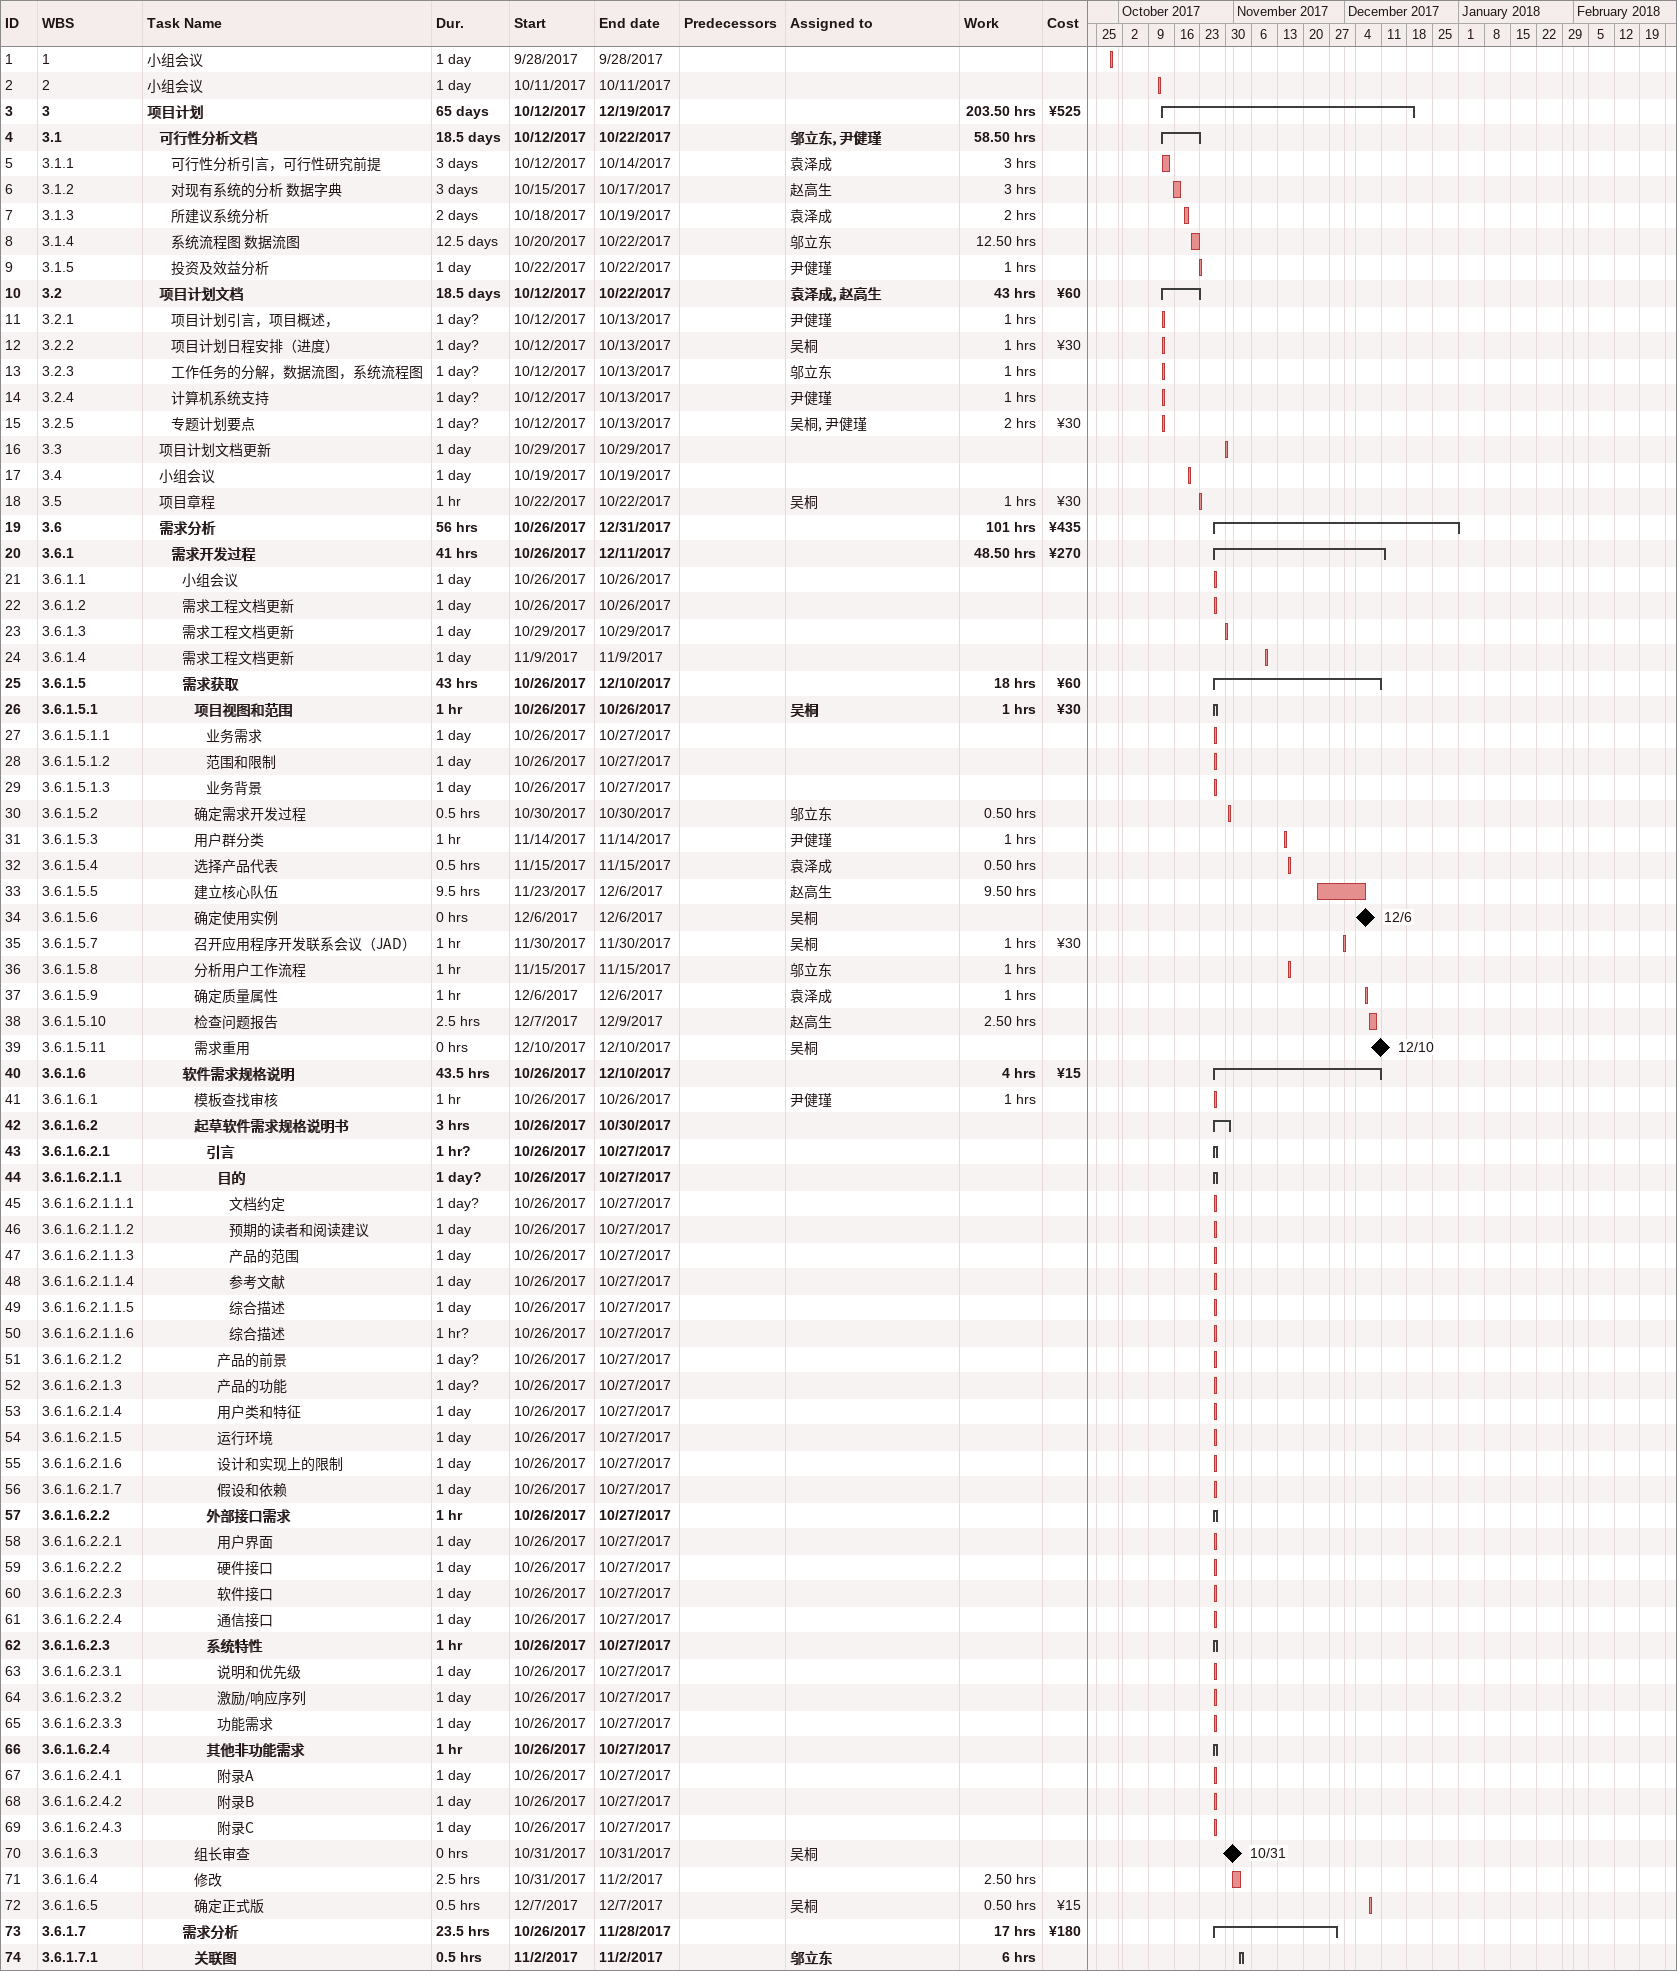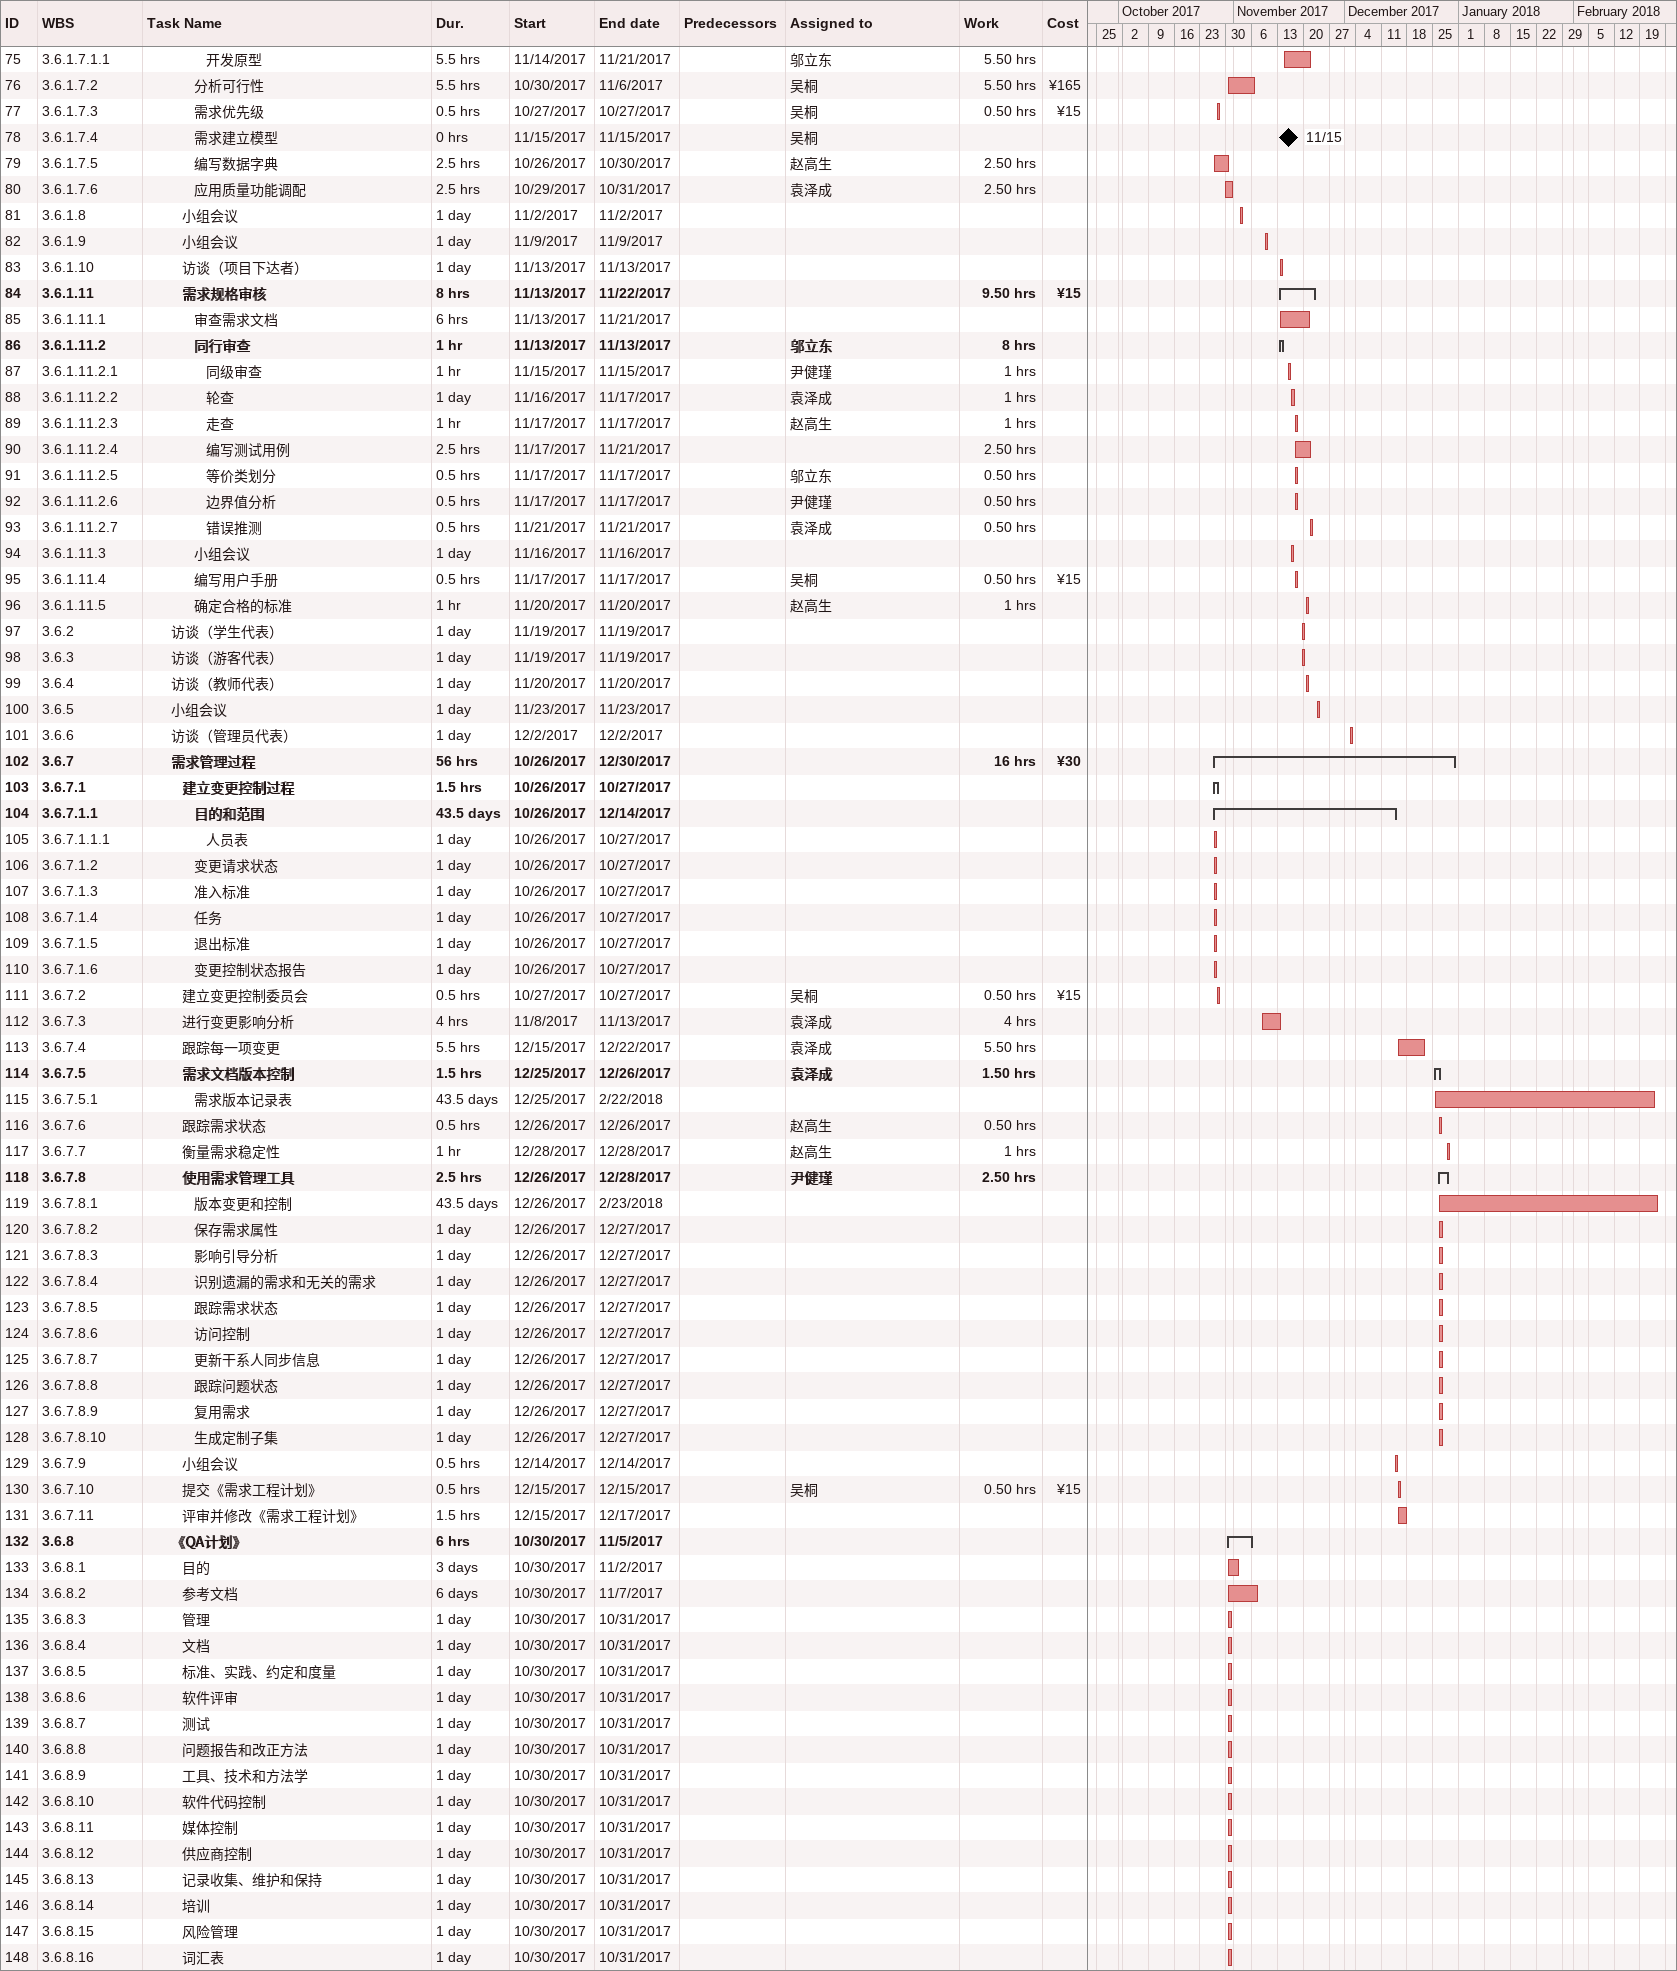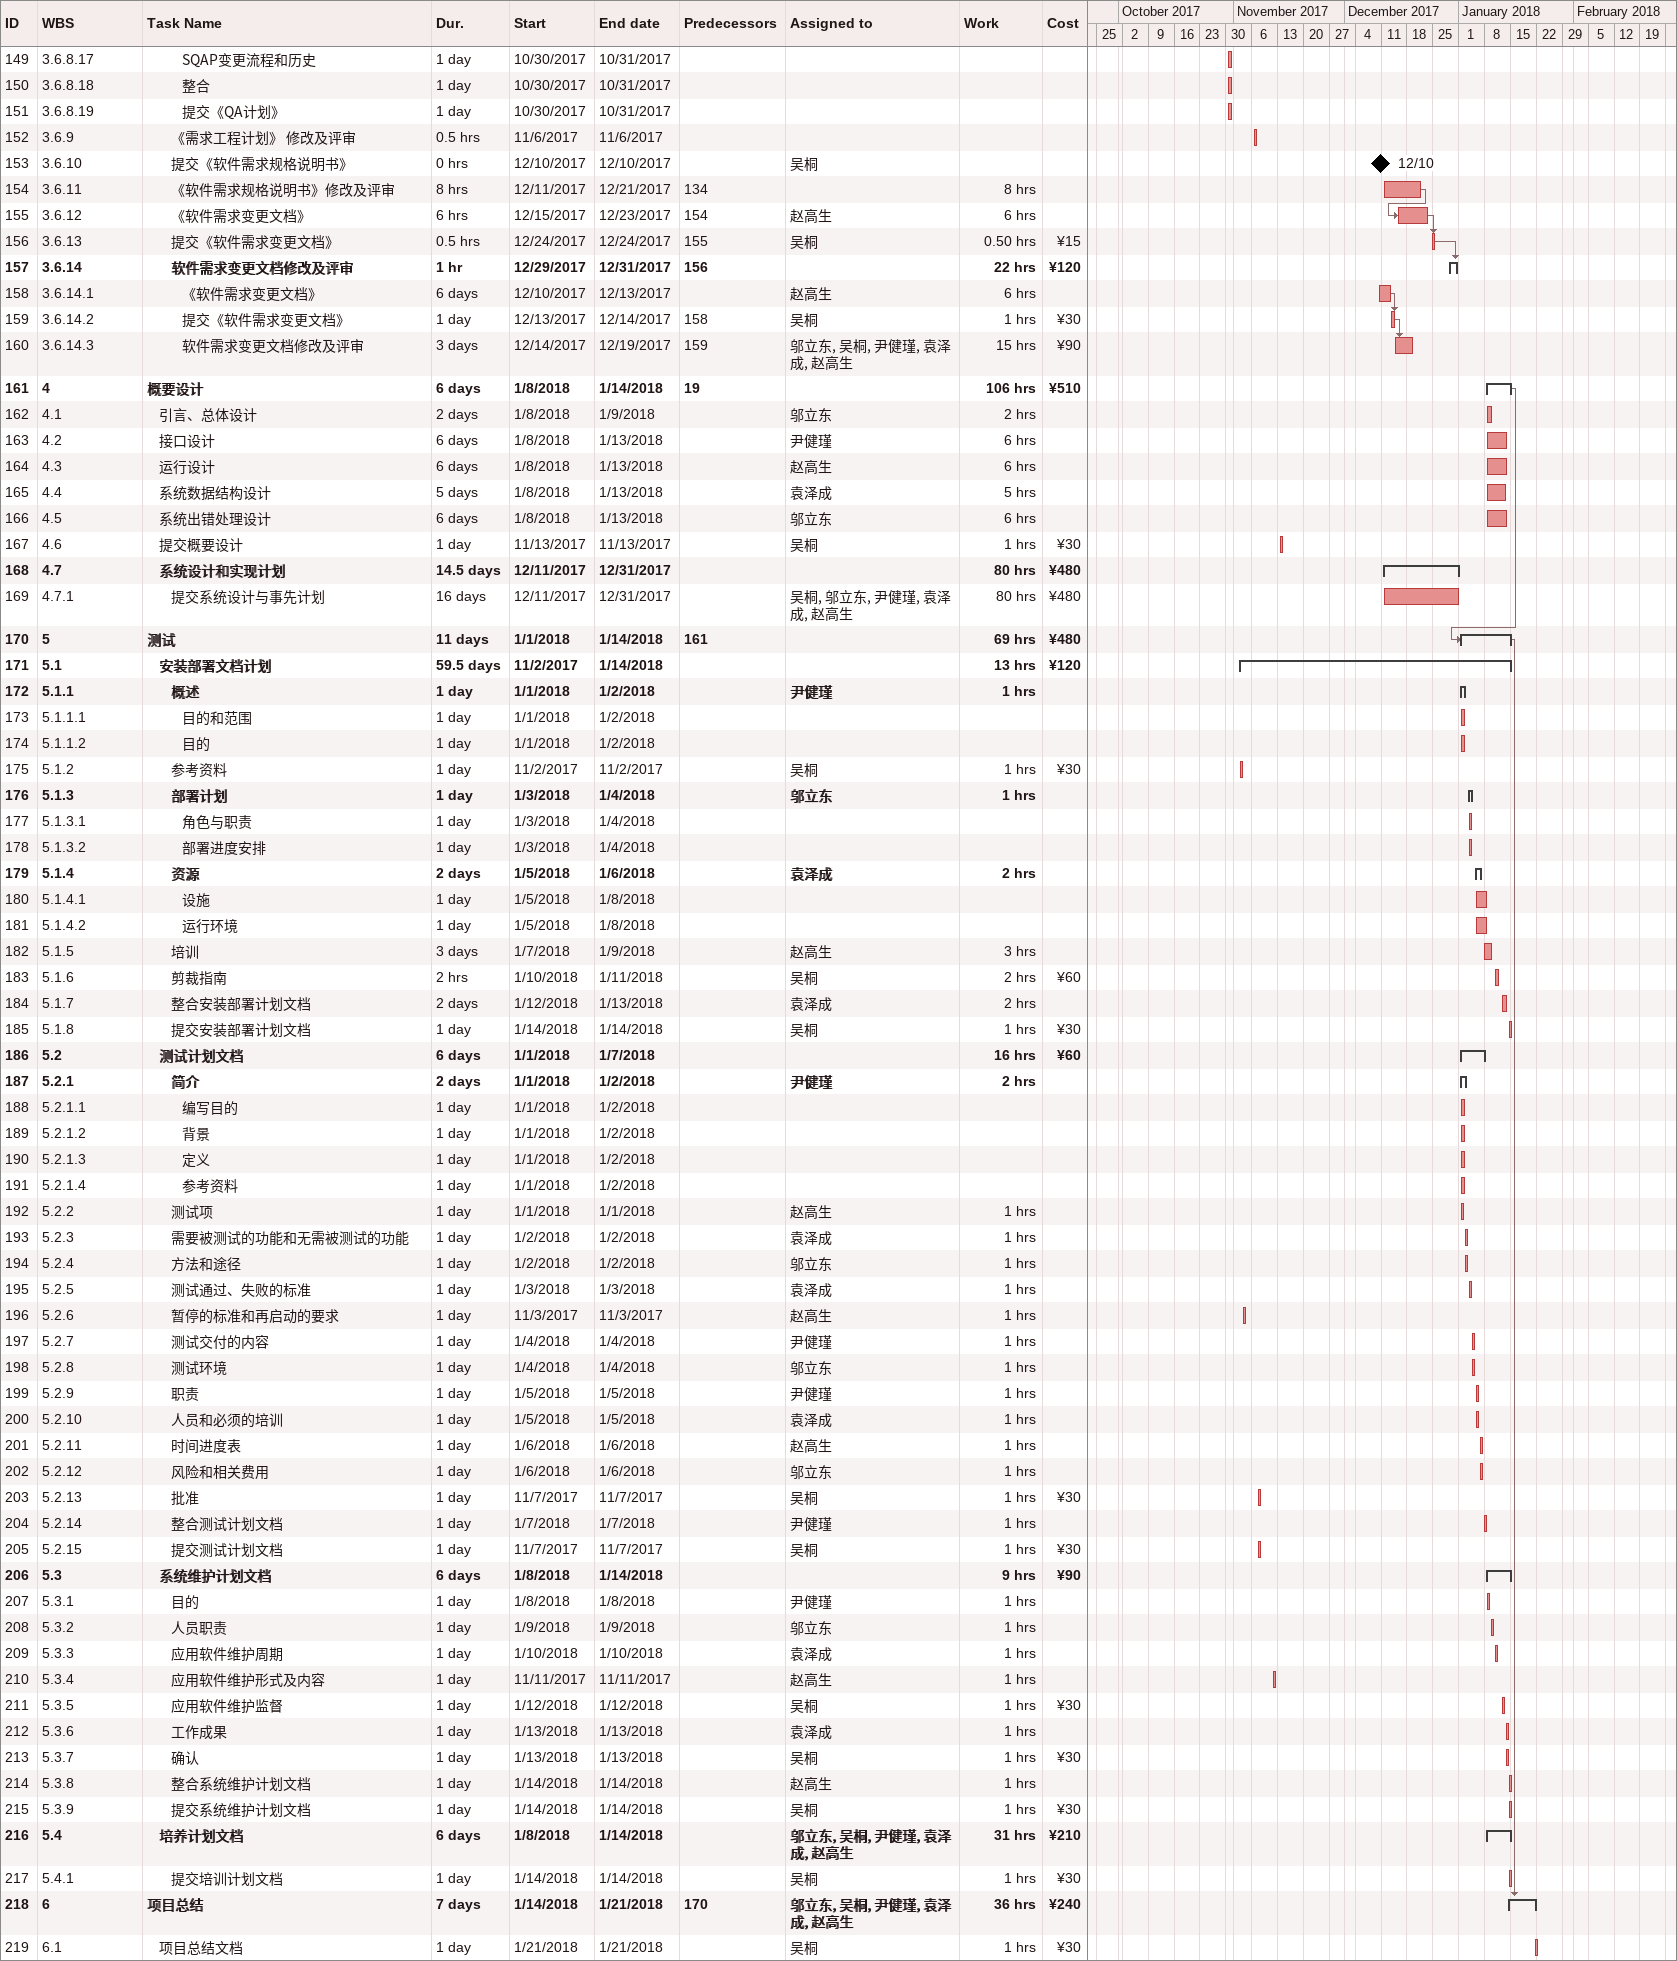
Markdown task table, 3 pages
| ID | WBS | Task | Duration | Start | Finish | Predecessors | Resources | Work (h) | Cost (¥) |
|---|---|---|---|---|---|---|---|---|---|
| 1 | 1 | 小组会议 | 1d | 2017-09-28 | 2017-09-28 |  |  |  |  |
| 2 | 2 | 小组会议 | 1d | 2017-10-11 | 2017-10-11 |  |  |  |  |
| 3 | 3 | **项目计划** | 65d | 2017-10-12 | 2017-12-19 |  |  | 203.50 | 525 |
| 4 | 3.1 | **可行性分析文档** | 18.5d | 2017-10-12 | 2017-10-22 |  | 邬立东, 尹健瑾 | 58.50 |  |
| 5 | 3.1.1 | 可行性分析引言，可行性研究前提 | 3d | 2017-10-12 | 2017-10-14 |  | 袁泽成 | 3 |  |
| 6 | 3.1.2 | 对现有系统的分析 数据字典 | 3d | 2017-10-15 | 2017-10-17 |  | 赵高生 | 3 |  |
| 7 | 3.1.3 | 所建议系统分析 | 2d | 2017-10-18 | 2017-10-19 |  | 袁泽成 | 2 |  |
| 8 | 3.1.4 | 系统流程图 数据流图 | 12.5d | 2017-10-20 | 2017-10-22 |  | 邬立东 | 12.50 |  |
| 9 | 3.1.5 | 投资及效益分析 | 1d | 2017-10-22 | 2017-10-22 |  | 尹健瑾 | 1 |  |
| 10 | 3.2 | **项目计划文档** | 18.5d | 2017-10-12 | 2017-10-22 |  | 袁泽成, 赵高生 | 43 | 60 |
| 11 | 3.2.1 | 项目计划引言，项目概述， | 1d? | 2017-10-12 | 2017-10-13 |  | 尹健瑾 | 1 |  |
| 12 | 3.2.2 | 项目计划日程安排（进度） | 1d? | 2017-10-12 | 2017-10-13 |  | 吴桐 | 1 | 30 |
| 13 | 3.2.3 | 工作任务的分解，数据流图，系统流程图 | 1d? | 2017-10-12 | 2017-10-13 |  | 邬立东 | 1 |  |
| 14 | 3.2.4 | 计算机系统支持 | 1d? | 2017-10-12 | 2017-10-13 |  | 尹健瑾 | 1 |  |
| 15 | 3.2.5 | 专题计划要点 | 1d? | 2017-10-12 | 2017-10-13 |  | 吴桐, 尹健瑾 | 2 | 30 |
| 16 | 3.3 | 项目计划文档更新 | 1d | 2017-10-29 | 2017-10-29 |  |  |  |  |
| 17 | 3.4 | 小组会议 | 1d | 2017-10-19 | 2017-10-19 |  |  |  |  |
| 18 | 3.5 | 项目章程 | 1h | 2017-10-22 | 2017-10-22 |  | 吴桐 | 1 | 30 |
| 19 | 3.6 | **需求分析** | 56h | 2017-10-26 | 2017-12-31 |  |  | 101 | 435 |
| 20 | 3.6.1 | **需求开发过程** | 41h | 2017-10-26 | 2017-12-11 |  |  | 48.50 | 270 |
| 21 | 3.6.1.1 | 小组会议 | 1d | 2017-10-26 | 2017-10-26 |  |  |  |  |
| 22 | 3.6.1.2 | 需求工程文档更新 | 1d | 2017-10-26 | 2017-10-26 |  |  |  |  |
| 23 | 3.6.1.3 | 需求工程文档更新 | 1d | 2017-10-29 | 2017-10-29 |  |  |  |  |
| 24 | 3.6.1.4 | 需求工程文档更新 | 1d | 2017-11-09 | 2017-11-09 |  |  |  |  |
| 25 | 3.6.1.5 | **需求获取** | 43h | 2017-10-26 | 2017-12-10 |  |  | 18 | 60 |
| 26 | 3.6.1.5.1 | **项目视图和范围** | 1h | 2017-10-26 | 2017-10-26 |  | 吴桐 | 1 | 30 |
| 27 | 3.6.1.5.1.1 | 业务需求 | 1d | 2017-10-26 | 2017-10-27 |  |  |  |  |
| 28 | 3.6.1.5.1.2 | 范围和限制 | 1d | 2017-10-26 | 2017-10-27 |  |  |  |  |
| 29 | 3.6.1.5.1.3 | 业务背景 | 1d | 2017-10-26 | 2017-10-27 |  |  |  |  |
| 30 | 3.6.1.5.2 | 确定需求开发过程 | 0.5h | 2017-10-30 | 2017-10-30 |  | 邬立东 | 0.50 |  |
| 31 | 3.6.1.5.3 | 用户群分类 | 1h | 2017-11-14 | 2017-11-14 |  | 尹健瑾 | 1 |  |
| 32 | 3.6.1.5.4 | 选择产品代表 | 0.5h | 2017-11-15 | 2017-11-15 |  | 袁泽成 | 0.50 |  |
| 33 | 3.6.1.5.5 | 建立核心队伍 | 9.5h | 2017-11-23 | 2017-12-06 |  | 赵高生 | 9.50 |  |
| 34 | 3.6.1.5.6 | 确定使用实例 | 0h | 2017-12-06 | 2017-12-06 |  | 吴桐 |  |  |
| 35 | 3.6.1.5.7 | 召开应用程序开发联系会议（JAD） | 1h | 2017-11-30 | 2017-11-30 |  | 吴桐 | 1 | 30 |
| 36 | 3.6.1.5.8 | 分析用户工作流程 | 1h | 2017-11-15 | 2017-11-15 |  | 邬立东 | 1 |  |
| 37 | 3.6.1.5.9 | 确定质量属性 | 1h | 2017-12-06 | 2017-12-06 |  | 袁泽成 | 1 |  |
| 38 | 3.6.1.5.10 | 检查问题报告 | 2.5h | 2017-12-07 | 2017-12-09 |  | 赵高生 | 2.50 |  |
| 39 | 3.6.1.5.11 | 需求重用 | 0h | 2017-12-10 | 2017-12-10 |  | 吴桐 |  |  |
| 40 | 3.6.1.6 | **软件需求规格说明** | 43.5h | 2017-10-26 | 2017-12-10 |  |  | 4 | 15 |
| 41 | 3.6.1.6.1 | 模板查找审核 | 1h | 2017-10-26 | 2017-10-26 |  | 尹健瑾 | 1 |  |
| 42 | 3.6.1.6.2 | **起草软件需求规格说明书** | 3h | 2017-10-26 | 2017-10-30 |  |  |  |  |
| 43 | 3.6.1.6.2.1 | **引言** | 1h? | 2017-10-26 | 2017-10-27 |  |  |  |  |
| 44 | 3.6.1.6.2.1.1 | **目的** | 1d? | 2017-10-26 | 2017-10-27 |  |  |  |  |
| 45 | 3.6.1.6.2.1.1.1 | 文档约定 | 1d? | 2017-10-26 | 2017-10-27 |  |  |  |  |
| 46 | 3.6.1.6.2.1.1.2 | 预期的读者和阅读建议 | 1d | 2017-10-26 | 2017-10-27 |  |  |  |  |
| 47 | 3.6.1.6.2.1.1.3 | 产品的范围 | 1d | 2017-10-26 | 2017-10-27 |  |  |  |  |
| 48 | 3.6.1.6.2.1.1.4 | 参考文献 | 1d | 2017-10-26 | 2017-10-27 |  |  |  |  |
| 49 | 3.6.1.6.2.1.1.5 | 综合描述 | 1d | 2017-10-26 | 2017-10-27 |  |  |  |  |
| 50 | 3.6.1.6.2.1.1.6 | 综合描述 | 1h? | 2017-10-26 | 2017-10-27 |  |  |  |  |
| 51 | 3.6.1.6.2.1.2 | 产品的前景 | 1d? | 2017-10-26 | 2017-10-27 |  |  |  |  |
| 52 | 3.6.1.6.2.1.3 | 产品的功能 | 1d? | 2017-10-26 | 2017-10-27 |  |  |  |  |
| 53 | 3.6.1.6.2.1.4 | 用户类和特征 | 1d | 2017-10-26 | 2017-10-27 |  |  |  |  |
| 54 | 3.6.1.6.2.1.5 | 运行环境 | 1d | 2017-10-26 | 2017-10-27 |  |  |  |  |
| 55 | 3.6.1.6.2.1.6 | 设计和实现上的限制 | 1d | 2017-10-26 | 2017-10-27 |  |  |  |  |
| 56 | 3.6.1.6.2.1.7 | 假设和依赖 | 1d | 2017-10-26 | 2017-10-27 |  |  |  |  |
| 57 | 3.6.1.6.2.2 | **外部接口需求** | 1h | 2017-10-26 | 2017-10-27 |  |  |  |  |
| 58 | 3.6.1.6.2.2.1 | 用户界面 | 1d | 2017-10-26 | 2017-10-27 |  |  |  |  |
| 59 | 3.6.1.6.2.2.2 | 硬件接口 | 1d | 2017-10-26 | 2017-10-27 |  |  |  |  |
| 60 | 3.6.1.6.2.2.3 | 软件接口 | 1d | 2017-10-26 | 2017-10-27 |  |  |  |  |
| 61 | 3.6.1.6.2.2.4 | 通信接口 | 1d | 2017-10-26 | 2017-10-27 |  |  |  |  |
| 62 | 3.6.1.6.2.3 | **系统特性** | 1h | 2017-10-26 | 2017-10-27 |  |  |  |  |
| 63 | 3.6.1.6.2.3.1 | 说明和优先级 | 1d | 2017-10-26 | 2017-10-27 |  |  |  |  |
| 64 | 3.6.1.6.2.3.2 | 激励/响应序列 | 1d | 2017-10-26 | 2017-10-27 |  |  |  |  |
| 65 | 3.6.1.6.2.3.3 | 功能需求 | 1d | 2017-10-26 | 2017-10-27 |  |  |  |  |
| 66 | 3.6.1.6.2.4 | **其他非功能需求** | 1h | 2017-10-26 | 2017-10-27 |  |  |  |  |
| 67 | 3.6.1.6.2.4.1 | 附录A | 1d | 2017-10-26 | 2017-10-27 |  |  |  |  |
| 68 | 3.6.1.6.2.4.2 | 附录B | 1d | 2017-10-26 | 2017-10-27 |  |  |  |  |
| 69 | 3.6.1.6.2.4.3 | 附录C | 1d | 2017-10-26 | 2017-10-27 |  |  |  |  |
| 70 | 3.6.1.6.3 | 组长审查 | 0h | 2017-10-31 | 2017-10-31 |  | 吴桐 |  |  |
| 71 | 3.6.1.6.4 | 修改 | 2.5h | 2017-10-31 | 2017-11-02 |  |  | 2.50 |  |
| 72 | 3.6.1.6.5 | 确定正式版 | 0.5h | 2017-12-07 | 2017-12-07 |  | 吴桐 | 0.50 | 15 |
| 73 | 3.6.1.7 | **需求分析** | 23.5h | 2017-10-26 | 2017-11-28 |  |  | 17 | 180 |
| 74 | 3.6.1.7.1 | **关联图** | 0.5h | 2017-11-02 | 2017-11-02 |  | 邬立东 | 6 |  |
| 75 | 3.6.1.7.1.1 | 开发原型 | 5.5h | 2017-11-14 | 2017-11-21 |  | 邬立东 | 5.50 |  |
| 76 | 3.6.1.7.2 | 分析可行性 | 5.5h | 2017-10-30 | 2017-11-06 |  | 吴桐 | 5.50 | 165 |
| 77 | 3.6.1.7.3 | 需求优先级 | 0.5h | 2017-10-27 | 2017-10-27 |  | 吴桐 | 0.50 | 15 |
| 78 | 3.6.1.7.4 | 需求建立模型 | 0h | 2017-11-15 | 2017-11-15 |  | 吴桐 |  |  |
| 79 | 3.6.1.7.5 | 编写数据字典 | 2.5h | 2017-10-26 | 2017-10-30 |  | 赵高生 | 2.50 |  |
| 80 | 3.6.1.7.6 | 应用质量功能调配 | 2.5h | 2017-10-29 | 2017-10-31 |  | 袁泽成 | 2.50 |  |
| 81 | 3.6.1.8 | 小组会议 | 1d | 2017-11-02 | 2017-11-02 |  |  |  |  |
| 82 | 3.6.1.9 | 小组会议 | 1d | 2017-11-09 | 2017-11-09 |  |  |  |  |
| 83 | 3.6.1.10 | 访谈（项目下达者） | 1d | 2017-11-13 | 2017-11-13 |  |  |  |  |
| 84 | 3.6.1.11 | **需求规格审核** | 8h | 2017-11-13 | 2017-11-22 |  |  | 9.50 | 15 |
| 85 | 3.6.1.11.1 | 审查需求文档 | 6h | 2017-11-13 | 2017-11-21 |  |  |  |  |
| 86 | 3.6.1.11.2 | **同行审查** | 1h | 2017-11-13 | 2017-11-13 |  | 邬立东 | 8 |  |
| 87 | 3.6.1.11.2.1 | 同级审查 | 1h | 2017-11-15 | 2017-11-15 |  | 尹健瑾 | 1 |  |
| 88 | 3.6.1.11.2.2 | 轮查 | 1d | 2017-11-16 | 2017-11-17 |  | 袁泽成 | 1 |  |
| 89 | 3.6.1.11.2.3 | 走查 | 1h | 2017-11-17 | 2017-11-17 |  | 赵高生 | 1 |  |
| 90 | 3.6.1.11.2.4 | 编写测试用例 | 2.5h | 2017-11-17 | 2017-11-21 |  |  | 2.50 |  |
| 91 | 3.6.1.11.2.5 | 等价类划分 | 0.5h | 2017-11-17 | 2017-11-17 |  | 邬立东 | 0.50 |  |
| 92 | 3.6.1.11.2.6 | 边界值分析 | 0.5h | 2017-11-17 | 2017-11-17 |  | 尹健瑾 | 0.50 |  |
| 93 | 3.6.1.11.2.7 | 错误推测 | 0.5h | 2017-11-21 | 2017-11-21 |  | 袁泽成 | 0.50 |  |
| 94 | 3.6.1.11.3 | 小组会议 | 1d | 2017-11-16 | 2017-11-16 |  |  |  |  |
| 95 | 3.6.1.11.4 | 编写用户手册 | 0.5h | 2017-11-17 | 2017-11-17 |  | 吴桐 | 0.50 | 15 |
| 96 | 3.6.1.11.5 | 确定合格的标准 | 1h | 2017-11-20 | 2017-11-20 |  | 赵高生 | 1 |  |
| 97 | 3.6.2 | 访谈（学生代表） | 1d | 2017-11-19 | 2017-11-19 |  |  |  |  |
| 98 | 3.6.3 | 访谈（游客代表） | 1d | 2017-11-19 | 2017-11-19 |  |  |  |  |
| 99 | 3.6.4 | 访谈（教师代表） | 1d | 2017-11-20 | 2017-11-20 |  |  |  |  |
| 100 | 3.6.5 | 小组会议 | 1d | 2017-11-23 | 2017-11-23 |  |  |  |  |
| 101 | 3.6.6 | 访谈（管理员代表） | 1d | 2017-12-02 | 2017-12-02 |  |  |  |  |
| 102 | 3.6.7 | **需求管理过程** | 56h | 2017-10-26 | 2017-12-30 |  |  | 16 | 30 |
| 103 | 3.6.7.1 | **建立变更控制过程** | 1.5h | 2017-10-26 | 2017-10-27 |  |  |  |  |
| 104 | 3.6.7.1.1 | **目的和范围** | 43.5d | 2017-10-26 | 2017-12-14 |  |  |  |  |
| 105 | 3.6.7.1.1.1 | 人员表 | 1d | 2017-10-26 | 2017-10-27 |  |  |  |  |
| 106 | 3.6.7.1.2 | 变更请求状态 | 1d | 2017-10-26 | 2017-10-27 |  |  |  |  |
| 107 | 3.6.7.1.3 | 准入标准 | 1d | 2017-10-26 | 2017-10-27 |  |  |  |  |
| 108 | 3.6.7.1.4 | 任务 | 1d | 2017-10-26 | 2017-10-27 |  |  |  |  |
| 109 | 3.6.7.1.5 | 退出标准 | 1d | 2017-10-26 | 2017-10-27 |  |  |  |  |
| 110 | 3.6.7.1.6 | 变更控制状态报告 | 1d | 2017-10-26 | 2017-10-27 |  |  |  |  |
| 111 | 3.6.7.2 | 建立变更控制委员会 | 0.5h | 2017-10-27 | 2017-10-27 |  | 吴桐 | 0.50 | 15 |
| 112 | 3.6.7.3 | 进行变更影响分析 | 4h | 2017-11-08 | 2017-11-13 |  | 袁泽成 | 4 |  |
| 113 | 3.6.7.4 | 跟踪每一项变更 | 5.5h | 2017-12-15 | 2017-12-22 |  | 袁泽成 | 5.50 |  |
| 114 | 3.6.7.5 | **需求文档版本控制** | 1.5h | 2017-12-25 | 2017-12-26 |  | 袁泽成 | 1.50 |  |
| 115 | 3.6.7.5.1 | 需求版本记录表 | 43.5d | 2017-12-25 | 2018-02-22 |  |  |  |  |
| 116 | 3.6.7.6 | 跟踪需求状态 | 0.5h | 2017-12-26 | 2017-12-26 |  | 赵高生 | 0.50 |  |
| 117 | 3.6.7.7 | 衡量需求稳定性 | 1h | 2017-12-28 | 2017-12-28 |  | 赵高生 | 1 |  |
| 118 | 3.6.7.8 | **使用需求管理工具** | 2.5h | 2017-12-26 | 2017-12-28 |  | 尹健瑾 | 2.50 |  |
| 119 | 3.6.7.8.1 | 版本变更和控制 | 43.5d | 2017-12-26 | 2018-02-23 |  |  |  |  |
| 120 | 3.6.7.8.2 | 保存需求属性 | 1d | 2017-12-26 | 2017-12-27 |  |  |  |  |
| 121 | 3.6.7.8.3 | 影响引导分析 | 1d | 2017-12-26 | 2017-12-27 |  |  |  |  |
| 122 | 3.6.7.8.4 | 识别遗漏的需求和无关的需求 | 1d | 2017-12-26 | 2017-12-27 |  |  |  |  |
| 123 | 3.6.7.8.5 | 跟踪需求状态 | 1d | 2017-12-26 | 2017-12-27 |  |  |  |  |
| 124 | 3.6.7.8.6 | 访问控制 | 1d | 2017-12-26 | 2017-12-27 |  |  |  |  |
| 125 | 3.6.7.8.7 | 更新干系人同步信息 | 1d | 2017-12-26 | 2017-12-27 |  |  |  |  |
| 126 | 3.6.7.8.8 | 跟踪问题状态 | 1d | 2017-12-26 | 2017-12-27 |  |  |  |  |
| 127 | 3.6.7.8.9 | 复用需求 | 1d | 2017-12-26 | 2017-12-27 |  |  |  |  |
| 128 | 3.6.7.8.10 | 生成定制子集 | 1d | 2017-12-26 | 2017-12-27 |  |  |  |  |
| 129 | 3.6.7.9 | 小组会议 | 0.5h | 2017-12-14 | 2017-12-14 |  |  |  |  |
| 130 | 3.6.7.10 | 提交《需求工程计划》 | 0.5h | 2017-12-15 | 2017-12-15 |  | 吴桐 | 0.50 | 15 |
| 131 | 3.6.7.11 | 评审并修改《需求工程计划》 | 1.5h | 2017-12-15 | 2017-12-17 |  |  |  |  |
| 132 | 3.6.8 | **《QA计划》** | 6h | 2017-10-30 | 2017-11-05 |  |  |  |  |
| 133 | 3.6.8.1 | 目的 | 3d | 2017-10-30 | 2017-11-02 |  |  |  |  |
| 134 | 3.6.8.2 | 参考文档 | 6d | 2017-10-30 | 2017-11-07 |  |  |  |  |
| 135 | 3.6.8.3 | 管理 | 1d | 2017-10-30 | 2017-10-31 |  |  |  |  |
| 136 | 3.6.8.4 | 文档 | 1d | 2017-10-30 | 2017-10-31 |  |  |  |  |
| 137 | 3.6.8.5 | 标准、实践、约定和度量 | 1d | 2017-10-30 | 2017-10-31 |  |  |  |  |
| 138 | 3.6.8.6 | 软件评审 | 1d | 2017-10-30 | 2017-10-31 |  |  |  |  |
| 139 | 3.6.8.7 | 测试 | 1d | 2017-10-30 | 2017-10-31 |  |  |  |  |
| 140 | 3.6.8.8 | 问题报告和改正方法 | 1d | 2017-10-30 | 2017-10-31 |  |  |  |  |
| 141 | 3.6.8.9 | 工具、技术和方法学 | 1d | 2017-10-30 | 2017-10-31 |  |  |  |  |
| 142 | 3.6.8.10 | 软件代码控制 | 1d | 2017-10-30 | 2017-10-31 |  |  |  |  |
| 143 | 3.6.8.11 | 媒体控制 | 1d | 2017-10-30 | 2017-10-31 |  |  |  |  |
| 144 | 3.6.8.12 | 供应商控制 | 1d | 2017-10-30 | 2017-10-31 |  |  |  |  |
| 145 | 3.6.8.13 | 记录收集、维护和保持 | 1d | 2017-10-30 | 2017-10-31 |  |  |  |  |
| 146 | 3.6.8.14 | 培训 | 1d | 2017-10-30 | 2017-10-31 |  |  |  |  |
| 147 | 3.6.8.15 | 风险管理 | 1d | 2017-10-30 | 2017-10-31 |  |  |  |  |
| 148 | 3.6.8.16 | 词汇表 | 1d | 2017-10-30 | 2017-10-31 |  |  |  |  |
| 149 | 3.6.8.17 | SQAP变更流程和历史 | 1d | 2017-10-30 | 2017-10-31 |  |  |  |  |
| 150 | 3.6.8.18 | 整合 | 1d | 2017-10-30 | 2017-10-31 |  |  |  |  |
| 151 | 3.6.8.19 | 提交《QA计划》 | 1d | 2017-10-30 | 2017-10-31 |  |  |  |  |
| 152 | 3.6.9 | 《需求工程计划》 修改及评审 | 0.5h | 2017-11-06 | 2017-11-06 |  |  |  |  |
| 153 | 3.6.10 | 提交《软件需求规格说明书》 | 0h | 2017-12-10 | 2017-12-10 |  | 吴桐 |  |  |
| 154 | 3.6.11 | 《软件需求规格说明书》修改及评审 | 8h | 2017-12-11 | 2017-12-21 | 134 |  | 8 |  |
| 155 | 3.6.12 | 《软件需求变更文档》 | 6h | 2017-12-15 | 2017-12-23 | 154 | 赵高生 | 6 |  |
| 156 | 3.6.13 | 提交《软件需求变更文档》 | 0.5h | 2017-12-24 | 2017-12-24 | 155 | 吴桐 | 0.50 | 15 |
| 157 | 3.6.14 | **软件需求变更文档修改及评审** | 1h | 2017-12-29 | 2017-12-31 | 156 |  | 22 | 120 |
| 158 | 3.6.14.1 | 《软件需求变更文档》 | 6d | 2017-12-10 | 2017-12-13 |  | 赵高生 | 6 |  |
| 159 | 3.6.14.2 | 提交《软件需求变更文档》 | 1d | 2017-12-13 | 2017-12-14 | 158 | 吴桐 | 1 | 30 |
| 160 | 3.6.14.3 | 软件需求变更文档修改及评审 | 3d | 2017-12-14 | 2017-12-19 | 159 | 邬立东, 吴桐, 尹健瑾, 袁泽成, 赵高生 | 15 | 90 |
| 161 | 4 | **概要设计** | 6d | 2018-01-08 | 2018-01-14 | 19 |  | 106 | 510 |
| 162 | 4.1 | 引言、总体设计 | 2d | 2018-01-08 | 2018-01-09 |  | 邬立东 | 2 |  |
| 163 | 4.2 | 接口设计 | 6d | 2018-01-08 | 2018-01-13 |  | 尹健瑾 | 6 |  |
| 164 | 4.3 | 运行设计 | 6d | 2018-01-08 | 2018-01-13 |  | 赵高生 | 6 |  |
| 165 | 4.4 | 系统数据结构设计 | 5d | 2018-01-08 | 2018-01-13 |  | 袁泽成 | 5 |  |
| 166 | 4.5 | 系统出错处理设计 | 6d | 2018-01-08 | 2018-01-13 |  | 邬立东 | 6 |  |
| 167 | 4.6 | 提交概要设计 | 1d | 2017-11-13 | 2017-11-13 |  | 吴桐 | 1 | 30 |
| 168 | 4.7 | **系统设计和实现计划** | 14.5d | 2017-12-11 | 2017-12-31 |  |  | 80 | 480 |
| 169 | 4.7.1 | 提交系统设计与事先计划 | 16d | 2017-12-11 | 2017-12-31 |  | 吴桐, 邬立东, 尹健瑾, 袁泽成, 赵高生 | 80 | 480 |
| 170 | 5 | **测试** | 11d | 2018-01-01 | 2018-01-14 | 161 |  | 69 | 480 |
| 171 | 5.1 | **安装部署文档计划** | 59.5d | 2017-11-02 | 2018-01-14 |  |  | 13 | 120 |
| 172 | 5.1.1 | **概述** | 1d | 2018-01-01 | 2018-01-02 |  | 尹健瑾 | 1 |  |
| 173 | 5.1.1.1 | 目的和范围 | 1d | 2018-01-01 | 2018-01-02 |  |  |  |  |
| 174 | 5.1.1.2 | 目的 | 1d | 2018-01-01 | 2018-01-02 |  |  |  |  |
| 175 | 5.1.2 | 参考资料 | 1d | 2017-11-02 | 2017-11-02 |  | 吴桐 | 1 | 30 |
| 176 | 5.1.3 | **部署计划** | 1d | 2018-01-03 | 2018-01-04 |  | 邬立东 | 1 |  |
| 177 | 5.1.3.1 | 角色与职责 | 1d | 2018-01-03 | 2018-01-04 |  |  |  |  |
| 178 | 5.1.3.2 | 部署进度安排 | 1d | 2018-01-03 | 2018-01-04 |  |  |  |  |
| 179 | 5.1.4 | **资源** | 2d | 2018-01-05 | 2018-01-06 |  | 袁泽成 | 2 |  |
| 180 | 5.1.4.1 | 设施 | 1d | 2018-01-05 | 2018-01-08 |  |  |  |  |
| 181 | 5.1.4.2 | 运行环境 | 1d | 2018-01-05 | 2018-01-08 |  |  |  |  |
| 182 | 5.1.5 | 培训 | 3d | 2018-01-07 | 2018-01-09 |  | 赵高生 | 3 |  |
| 183 | 5.1.6 | 剪裁指南 | 2h | 2018-01-10 | 2018-01-11 |  | 吴桐 | 2 | 60 |
| 184 | 5.1.7 | 整合安装部署计划文档 | 2d | 2018-01-12 | 2018-01-13 |  | 袁泽成 | 2 |  |
| 185 | 5.1.8 | 提交安装部署计划文档 | 1d | 2018-01-14 | 2018-01-14 |  | 吴桐 | 1 | 30 |
| 186 | 5.2 | **测试计划文档** | 6d | 2018-01-01 | 2018-01-07 |  |  | 16 | 60 |
| 187 | 5.2.1 | **简介** | 2d | 2018-01-01 | 2018-01-02 |  | 尹健瑾 | 2 |  |
| 188 | 5.2.1.1 | 编写目的 | 1d | 2018-01-01 | 2018-01-02 |  |  |  |  |
| 189 | 5.2.1.2 | 背景 | 1d | 2018-01-01 | 2018-01-02 |  |  |  |  |
| 190 | 5.2.1.3 | 定义 | 1d | 2018-01-01 | 2018-01-02 |  |  |  |  |
| 191 | 5.2.1.4 | 参考资料 | 1d | 2018-01-01 | 2018-01-02 |  |  |  |  |
| 192 | 5.2.2 | 测试项 | 1d | 2018-01-01 | 2018-01-01 |  | 赵高生 | 1 |  |
| 193 | 5.2.3 | 需要被测试的功能和无需被测试的功能 | 1d | 2018-01-02 | 2018-01-02 |  | 袁泽成 | 1 |  |
| 194 | 5.2.4 | 方法和途径 | 1d | 2018-01-02 | 2018-01-02 |  | 邬立东 | 1 |  |
| 195 | 5.2.5 | 测试通过、失败的标准 | 1d | 2018-01-03 | 2018-01-03 |  | 袁泽成 | 1 |  |
| 196 | 5.2.6 | 暂停的标准和再启动的要求 | 1d | 2017-11-03 | 2017-11-03 |  | 赵高生 | 1 |  |
| 197 | 5.2.7 | 测试交付的内容 | 1d | 2018-01-04 | 2018-01-04 |  | 尹健瑾 | 1 |  |
| 198 | 5.2.8 | 测试环境 | 1d | 2018-01-04 | 2018-01-04 |  | 邬立东 | 1 |  |
| 199 | 5.2.9 | 职责 | 1d | 2018-01-05 | 2018-01-05 |  | 尹健瑾 | 1 |  |
| 200 | 5.2.10 | 人员和必须的培训 | 1d | 2018-01-05 | 2018-01-05 |  | 袁泽成 | 1 |  |
| 201 | 5.2.11 | 时间进度表 | 1d | 2018-01-06 | 2018-01-06 |  | 赵高生 | 1 |  |
| 202 | 5.2.12 | 风险和相关费用 | 1d | 2018-01-06 | 2018-01-06 |  | 邬立东 | 1 |  |
| 203 | 5.2.13 | 批准 | 1d | 2017-11-07 | 2017-11-07 |  | 吴桐 | 1 | 30 |
| 204 | 5.2.14 | 整合测试计划文档 | 1d | 2018-01-07 | 2018-01-07 |  | 尹健瑾 | 1 |  |
| 205 | 5.2.15 | 提交测试计划文档 | 1d | 2017-11-07 | 2017-11-07 |  | 吴桐 | 1 | 30 |
| 206 | 5.3 | **系统维护计划文档** | 6d | 2018-01-08 | 2018-01-14 |  |  | 9 | 90 |
| 207 | 5.3.1 | 目的 | 1d | 2018-01-08 | 2018-01-08 |  | 尹健瑾 | 1 |  |
| 208 | 5.3.2 | 人员职责 | 1d | 2018-01-09 | 2018-01-09 |  | 邬立东 | 1 |  |
| 209 | 5.3.3 | 应用软件维护周期 | 1d | 2018-01-10 | 2018-01-10 |  | 袁泽成 | 1 |  |
| 210 | 5.3.4 | 应用软件维护形式及内容 | 1d | 2017-11-11 | 2017-11-11 |  | 赵高生 | 1 |  |
| 211 | 5.3.5 | 应用软件维护监督 | 1d | 2018-01-12 | 2018-01-12 |  | 吴桐 | 1 | 30 |
| 212 | 5.3.6 | 工作成果 | 1d | 2018-01-13 | 2018-01-13 |  | 袁泽成 | 1 |  |
| 213 | 5.3.7 | 确认 | 1d | 2018-01-13 | 2018-01-13 |  | 吴桐 | 1 | 30 |
| 214 | 5.3.8 | 整合系统维护计划文档 | 1d | 2018-01-14 | 2018-01-14 |  | 赵高生 | 1 |  |
| 215 | 5.3.9 | 提交系统维护计划文档 | 1d | 2018-01-14 | 2018-01-14 |  | 吴桐 | 1 | 30 |
| 216 | 5.4 | **培养计划文档** | 6d | 2018-01-08 | 2018-01-14 |  | 邬立东, 吴桐, 尹健瑾, 袁泽成, 赵高生 | 31 | 210 |
| 217 | 5.4.1 | 提交培训计划文档 | 1d | 2018-01-14 | 2018-01-14 |  | 吴桐 | 1 | 30 |
| 218 | 6 | **项目总结** | 7d | 2018-01-14 | 2018-01-21 | 170 | 邬立东, 吴桐, 尹健瑾, 袁泽成, 赵高生 | 36 | 240 |
| 219 | 6.1 | 项目总结文档 | 1d | 2018-01-21 | 2018-01-21 |  | 吴桐 | 1 | 30 |
